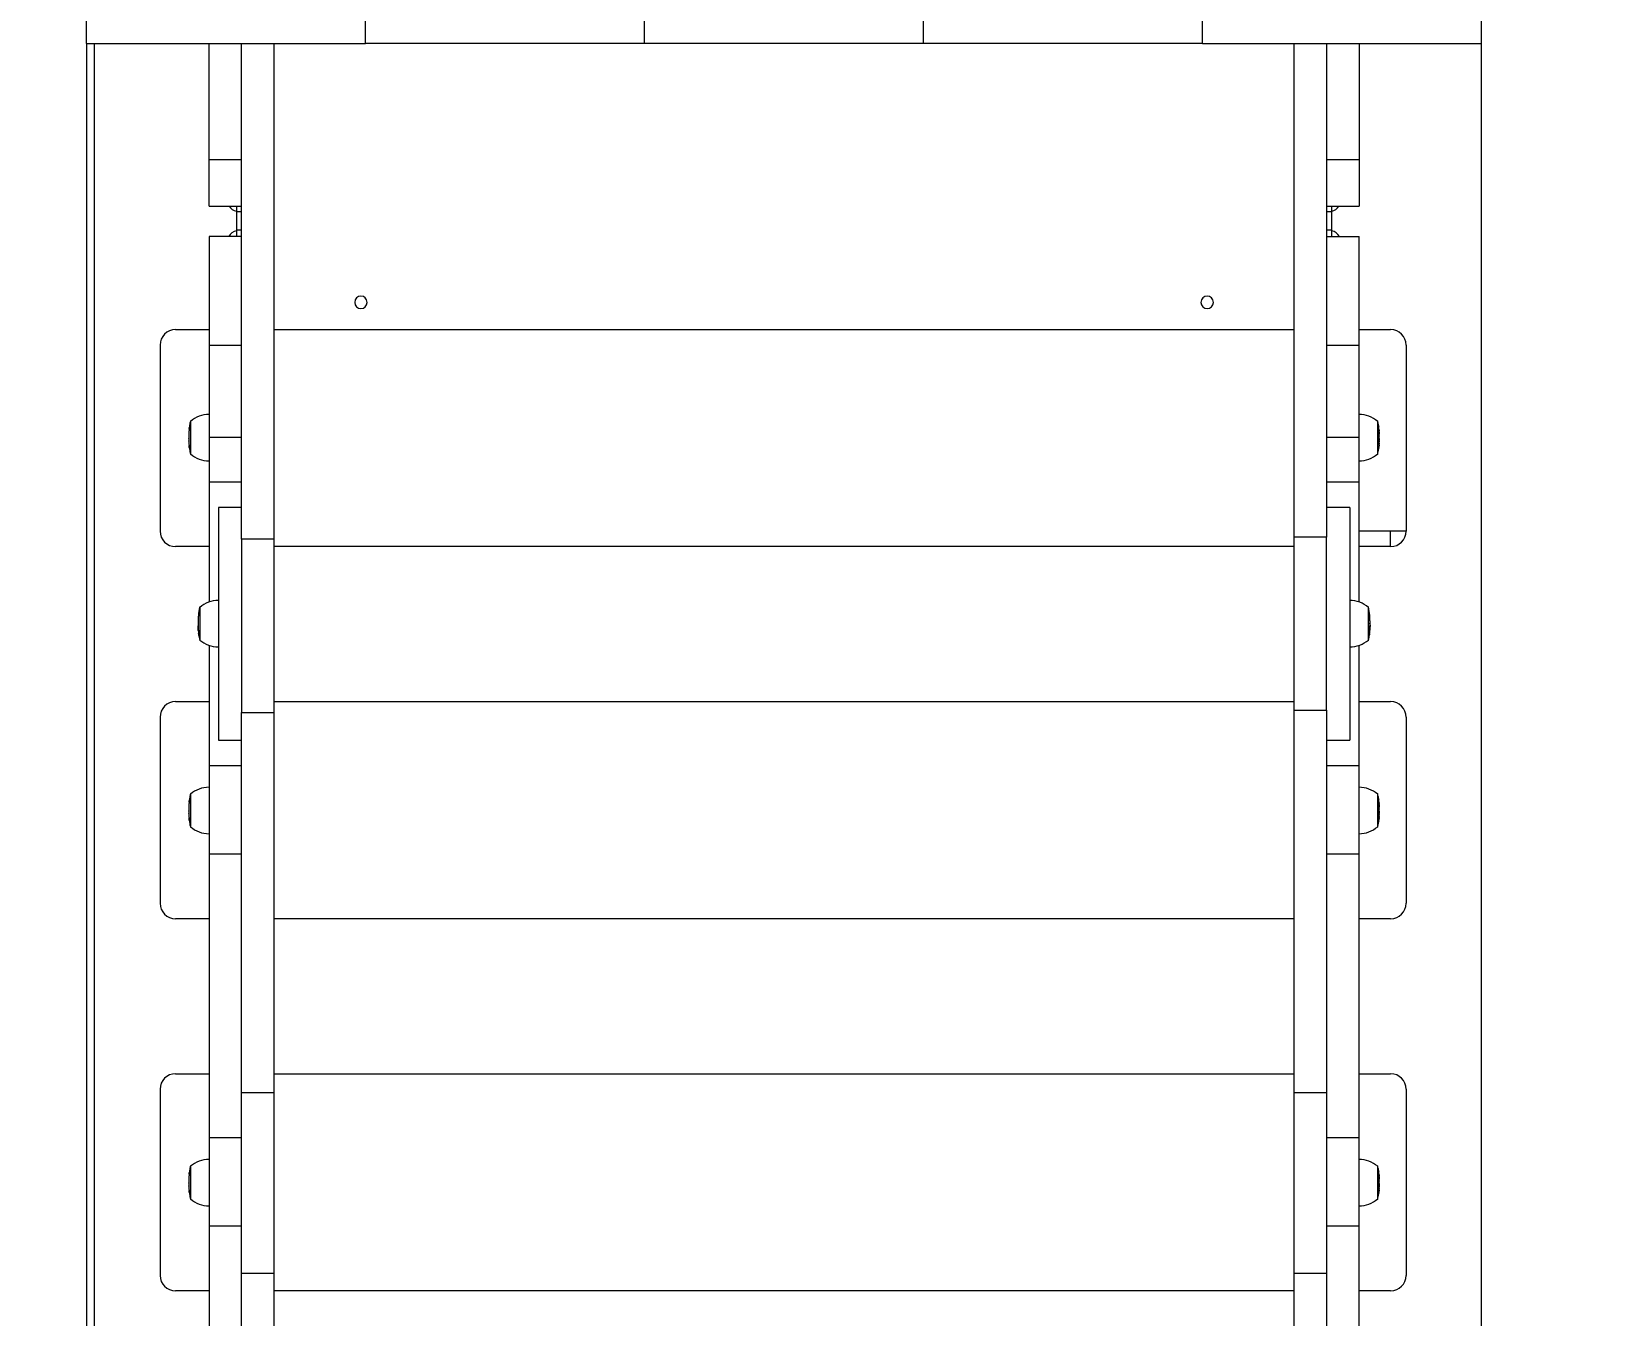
# Model space of a CAD drawing. Header units: millimetres. Extents: x -8113 to 7554, y -5964 to 7452.
# Drawn here: x 2229 to 3254, y 1107 to 1935 of the extents above; entities that cross this region are included whole.
import ezdxf

# ---------------------------------------------------------------- set-up
doc = ezdxf.new("R2010")
doc.units = ezdxf.units.MM
for name, color, linetype in [('DIKOM_ОБЪЕКТ', 7, 'Continuous'), ('DIKOM_РАЗМЕР_ЗОНА', 7, 'Continuous'), ('DIKOM_РАЗМЕР_ОБЪЕКТА', 7, 'Continuous')]:
    doc.layers.add(name, color=color, linetype=linetype)
doc.styles.add('style1', font='arial.ttf', dxfattribs={"width": 0.8})
doc.dimstyles.new('1-50', dxfattribs={"dimtxt": 300, "dimasz": 200, "dimexe": 100, "dimexo": 0, "dimgap": 100, "dimtad": 1, "dimtxsty": 'style1', "dimcen": 200, "dimclrd": 7, "dimclre": 7, "dimclrt": 7, "dimadec": 1, "dimazin": 2, "dimtfac": 1, "dimtmove": 0, "dimatfit": 2, "dimfxl": 0, "dimlwd": 25, "dimlwe": 18, "dimarcsym": 0})

# ---------------------------------------------------------------- blocks, each defined once
blk = doc.blocks.new('*D0')
at = {"layer": 'Defpoints', "color": 0, "transparency": 16777216}
for p in [(6054.1, 1970.8), (-4445.9, 381.6), (6054.1, -5178.4)]:
    blk.add_point(p, dxfattribs=at)
at = {"layer": 'DIKOM_РАЗМЕР_ОБЪЕКТА', "color": 7, "lineweight": 18, "transparency": 16777216}
for p, q in [((6054.1, 1970.8), (6054.1, -5278.4)), ((-4445.9, 381.6), (-4445.9, -5278.4))]:
    blk.add_line(p, q, dxfattribs=at)
at = {"layer": 'DIKOM_РАЗМЕР_ОБЪЕКТА', "color": 7, "lineweight": 25, "transparency": 16777216}
blk.add_line((-4245.9, -5178.4), (5854.1, -5178.4), dxfattribs=at)
at = {"layer": 'DIKOM_РАЗМЕР_ОБЪЕКТА', "color": 7, "transparency": 16777216}
for points in [[(-4245.9, -5145), (-4245.9, -5211.7), (-4445.9, -5178.4)], [(5854.1, -5145), (5854.1, -5211.7), (6054.1, -5178.4)]]:
    blk.add_solid(points, dxfattribs=at)
at = {"layer": 'DIKOM_РАЗМЕР_ОБЪЕКТА', "color": 7, "transparency": 16777216, "insert": (804.1, -4925.2), "char_height": 300, "attachment_point": 5, "style": 'style1'}
blk.add_mtext('10500', dxfattribs=at)
blk = doc.blocks.new('*D2')
at = {"layer": 'Defpoints', "color": 0, "transparency": 16777216}
for p in [(7554.1, 1504.9), (-6445.9, -5.3), (7554.1, -5864.3)]:
    blk.add_point(p, dxfattribs=at)
at = {"layer": 'DIKOM_РАЗМЕР_ЗОНА', "color": 7, "lineweight": 18, "transparency": 16777216}
for p, q in [((7554.1, 1504.9), (7554.1, -5964.3)), ((-6445.9, -5.3), (-6445.9, -5964.3))]:
    blk.add_line(p, q, dxfattribs=at)
at = {"layer": 'DIKOM_РАЗМЕР_ЗОНА', "color": 7, "lineweight": 25, "transparency": 16777216}
blk.add_line((-6245.9, -5864.3), (7354.1, -5864.3), dxfattribs=at)
at = {"layer": 'DIKOM_РАЗМЕР_ЗОНА', "color": 7, "transparency": 16777216}
for points in [[(-6245.9, -5830.9), (-6245.9, -5897.6), (-6445.9, -5864.3)], [(7354.1, -5830.9), (7354.1, -5897.6), (7554.1, -5864.3)]]:
    blk.add_solid(points, dxfattribs=at)
at = {"layer": 'DIKOM_РАЗМЕР_ЗОНА', "color": 7, "transparency": 16777216, "insert": (554.1, -5611.1), "char_height": 300, "attachment_point": 5, "style": 'style1'}
blk.add_mtext('14000', dxfattribs=at)

msp = doc.modelspace()

# ---------------------------------------------------------------- linework, layer by layer
at = {"layer": 'DIKOM_ОБЪЕКТ', "color": 7, "linetype": 'Continuous', "lineweight": 15}
for p, q in [((2264.08, 1927.707), (2264.08, 1942.707)), ((2444.08, 1927.707), (2444.08, 1942.707)), ((2624.08, 1927.707), (2624.08, 1942.707)), ((2804.08, 1927.707), (2804.08, 1942.707)), ((2984.08, 1927.707), (2984.08, 1942.707)), ((3164.08, 1927.707), (3164.08, 1942.707)), ((2264.08, 1927.707), (2264.08, 542.615)), ((2264.08, 1927.707), (2444.08, 1927.707)), ((2269.08, 467.176), (2269.08, 1927.707)), ((2343.08, 1852.707), (2343.08, 1927.707)), ((2364.08, 1607.86), (2364.08, 1927.707)), ((2385.08, 1607.86), (2385.08, 1927.707)), ((2624.08, 1927.707), (2444.08, 1927.707)), ((2804.08, 1927.707), (2624.08, 1927.707)), ((2984.08, 1927.707), (2804.08, 1927.707)), ((2984.08, 1927.707), (3164.08, 1927.707)), ((3043.08, 1927.707), (3043.08, 1609.284)), ((3064.08, 1927.707), (3064.08, 1609.284)), ((3085.08, 1927.707), (3085.08, 1852.707)), ((3164.08, 542.615), (3164.08, 1927.707)), ((2364.08, 1852.707), (2343.08, 1852.707)), ((2343.08, 1822.707), (2343.08, 1852.707)), ((3085.08, 1852.707), (3064.08, 1852.707)), ((3085.08, 1852.707), (3085.08, 1822.707)), ((2343.08, 1822.707), (2364.08, 1822.707)), ((2355.08, 1822.707), (2356.055, 1822.707)), ((2360.703, 1822.707), (2360.703, 1819.159)), ((2360.703, 1819.159), (2360.703, 1807.159)), ((2364.08, 1819.159), (2360.703, 1819.159)), ((3064.08, 1822.707), (3085.08, 1822.707)), ((3067.457, 1819.159), (3064.08, 1819.159)), ((3067.457, 1819.159), (3067.457, 1822.707)), ((3067.457, 1807.159), (3067.457, 1819.159)), ((3072.105, 1822.707), (3073.08, 1822.707)), ((2360.703, 1807.159), (2360.703, 1803.159)), ((2362.702, 1807.159), (2360.703, 1807.159)), ((2364.08, 1807.159), (2362.702, 1807.159)), ((3065.457, 1807.159), (3064.08, 1807.159)), ((3067.457, 1807.159), (3065.457, 1807.159)), ((3067.457, 1803.159), (3067.457, 1807.159)), ((2364.08, 1803.159), (2343.08, 1803.159)), ((2343.08, 1803.159), (2343.08, 1733.159)), ((3064.08, 1803.159), (3085.08, 1803.159)), ((3085.08, 1733.159), (3085.08, 1803.159)), ((2321.458, 1743.159), (2343.08, 1743.159)), ((2385.08, 1743.159), (3043.08, 1743.159)), ((3085.08, 1743.159), (3105.457, 1743.159)), ((2311.458, 1733.159), (2311.458, 1613.159)), ((2343.08, 1733.159), (2343.08, 1673.429)), ((2343.08, 1733.159), (2364.08, 1733.159)), ((3064.08, 1733.159), (3085.08, 1733.159)), ((3085.08, 1673.429), (3085.08, 1733.159)), ((3115.457, 1733.159), (3115.457, 1613.159)), ((2330.536, 1681.247), (2330.468, 1680.793)), ((2330.54, 1681.238), (2330.536, 1681.247)), ((2331.08, 1684.229), (2331.08, 1673.495)), ((3097.08, 1662.629), (3097.08, 1684.229)), ((3097.616, 1681.249), (3097.62, 1681.238)), ((3097.708, 1680.618), (3097.616, 1681.249)), ((3097.624, 1681.227), (3097.619, 1681.227)), ((3097.624, 1681.227), (3097.689, 1680.791)), ((2330.027, 1674.903), (2330.027, 1674.669)), ((2330.027, 1674.669), (2330.027, 1674.57)), ((2330.027, 1674.378), (2330.027, 1673.577)), ((2330.027, 1673.577), (2330.027, 1673.187)), ((2330.027, 1672.9), (2330.027, 1671.955)), ((2330.028, 1671.961), (2330.028, 1671.93)), ((2330.034, 1671.236), (2330.032, 1671.427)), ((2330.034, 1671.24), (2330.047, 1671.24)), ((2330.034, 1671.236), (2330.047, 1671.236)), ((2330.046, 1671.247), (2330.059, 1670.793)), ((2330.19, 1678.338), (2330.155, 1677.884)), ((2330.155, 1677.884), (2330.158, 1677.874)), ((2330.183, 1678.32), (2330.189, 1678.32)), ((2330.186, 1678.329), (2330.19, 1678.338)), ((2330.285, 1679.328), (2330.231, 1678.794)), ((2330.24, 1678.881), (2330.274, 1679.413)), ((2330.274, 1679.413), (2330.295, 1679.413)), ((2330.337, 1679.787), (2330.285, 1679.328)), ((2330.3, 1679.576), (2330.301, 1679.585)), ((2330.3, 1679.576), (2330.58, 1679.576)), ((2330.301, 1679.585), (2330.58, 1679.585)), ((2330.314, 1679.769), (2330.394, 1680.249)), ((2330.314, 1679.769), (2330.58, 1679.769)), ((2330.402, 1680.319), (2330.337, 1679.787)), ((2330.468, 1680.793), (2330.463, 1680.783)), ((2331.08, 1673.495), (2331.08, 1662.629)), ((2364.08, 1673.429), (2343.08, 1673.429)), ((2343.08, 1673.429), (2343.08, 1645.032)), ((3085.08, 1673.429), (3064.08, 1673.429)), ((3085.08, 1645.032), (3085.08, 1673.429)), ((3098.065, 1677.284), (3097.58, 1677.284)), ((3097.701, 1680.791), (3097.683, 1680.791)), ((3097.702, 1680.781), (3097.684, 1680.781)), ((3097.697, 1680.783), (3097.701, 1680.791)), ((3097.701, 1680.791), (3097.702, 1680.781)), ((3097.702, 1680.781), (3097.754, 1680.348)), ((3097.812, 1679.977), (3097.708, 1680.618)), ((3097.94, 1678.593), (3097.9, 1679.194)), ((3097.931, 1678.773), (3097.976, 1678.351)), ((3097.998, 1677.885), (3097.94, 1678.593)), ((3097.976, 1678.351), (3097.96, 1678.351)), ((3097.977, 1678.336), (3097.961, 1678.336)), ((3097.97, 1678.318), (3097.963, 1678.318)), ((3097.97, 1678.318), (3098.004, 1677.88)), ((3097.977, 1678.336), (3097.974, 1678.329)), ((3097.976, 1678.351), (3097.977, 1678.336)), ((3098.002, 1677.874), (3097.998, 1677.885)), ((3098.095, 1670.794), (3098.109, 1671.249)), ((3098.114, 1671.228), (3098.101, 1670.773)), ((3098.114, 1671.228), (3098.108, 1671.228)), ((3098.126, 1671.239), (3098.109, 1671.239)), ((3098.126, 1671.235), (3098.109, 1671.235)), ((3098.132, 1671.831), (3098.131, 1671.659)), ((3098.132, 1674.51), (3098.132, 1674.348)), ((3098.132, 1672.17), (3098.132, 1671.831)), ((3098.133, 1674.579), (3098.133, 1674.903)), ((3098.133, 1674.251), (3098.133, 1674.364)), ((3098.133, 1673.201), (3098.133, 1674.251)), ((3098.133, 1671.954), (3098.133, 1672.903)), ((2330.087, 1669.965), (2330.094, 1669.975)), ((2330.094, 1669.975), (2330.119, 1669.52)), ((2330.119, 1669.52), (2330.122, 1669.51)), ((2330.319, 1667.149), (2330.415, 1666.381)), ((2330.325, 1667.196), (2330.491, 1665.929)), ((2330.415, 1666.381), (2330.422, 1666.365)), ((2330.491, 1665.929), (2330.495, 1665.919)), ((3097.661, 1665.931), (3097.822, 1667.145)), ((3097.665, 1665.919), (3097.661, 1665.931)), ((3097.729, 1666.367), (3097.669, 1665.91)), ((3097.719, 1666.367), (3097.744, 1666.367)), ((3097.738, 1666.383), (3097.833, 1667.136)), ((3097.744, 1666.367), (3097.738, 1666.383)), ((3098.034, 1669.522), (3098.06, 1669.976)), ((3098.038, 1669.51), (3098.034, 1669.522)), ((3098.066, 1669.955), (3098.042, 1669.516)), ((3098.066, 1669.955), (3098.059, 1669.955)), ((2343.08, 1645.032), (2364.08, 1645.032)), ((2343.08, 1645.032), (2343.08, 1567.384)), ((3064.08, 1645.032), (3085.08, 1645.032)), ((3085.08, 1567.384), (3085.08, 1645.032)), ((2364.08, 1628.429), (2349.08, 1628.429)), ((2349.08, 1628.429), (2349.08, 1478.429)), ((3079.08, 1628.429), (3064.08, 1628.429)), ((3079.08, 1628.429), (3079.08, 1478.429)), ((3064.08, 1609.284), (3043.08, 1609.284)), ((3043.08, 1609.284), (3043.08, 1497.61)), ((3064.08, 1497.61), (3064.08, 1609.284)), ((3105.457, 1613.159), (3085.08, 1613.159)), ((3115.457, 1613.159), (3105.457, 1613.159)), ((3105.457, 1603.159), (3105.457, 1613.159)), ((2343.08, 1603.159), (2321.458, 1603.159)), ((2385.08, 1607.86), (2364.08, 1607.86)), ((2364.08, 1607.86), (2364.08, 1496.153)), ((2385.08, 1496.153), (2385.08, 1607.86)), ((3043.08, 1603.159), (2385.08, 1603.159)), ((3105.457, 1603.159), (3085.08, 1603.159)), ((2337.08, 1564.228), (2337.08, 1557.266)), ((3091.08, 1542.629), (3091.08, 1564.229)), ((3091.998, 1558.248), (3091.94, 1558.909)), ((2336.024, 1554.142), (2336.028, 1554.142)), ((2336.027, 1554.903), (2336.027, 1554.87)), ((2336.027, 1554.87), (2336.027, 1554.712)), ((2336.027, 1554.712), (2336.027, 1554.083)), ((2336.027, 1553.752), (2336.027, 1553.426)), ((2336.027, 1553.426), (2336.027, 1552.068)), ((2336.028, 1553.692), (2336.028, 1553.425)), ((2336.028, 1552.081), (2336.028, 1551.881)), ((2336.069, 1556.692), (2336.037, 1556.692)), ((2336.046, 1551.96), (2336.059, 1551.535)), ((2336.094, 1550.77), (2336.119, 1550.346)), ((2336.126, 1549.102), (2336.1, 1549.527)), ((2336.119, 1550.346), (2336.125, 1549.238)), ((2336.319, 1547.986), (2336.416, 1547.269)), ((2336.351, 1547.986), (2336.319, 1547.986)), ((2336.325, 1548.173), (2336.491, 1546.989)), ((2337.08, 1557.266), (2337.08, 1542.628)), ((3091.661, 1547.073), (3091.822, 1548.208)), ((3091.738, 1547.352), (3091.833, 1548.056)), ((3091.8, 1548.056), (3091.833, 1548.056)), ((3091.981, 1548.902), (3091.965, 1548.902)), ((3092.034, 1550.43), (3092.06, 1550.854)), ((3092.041, 1549.186), (3092.034, 1550.43)), ((3092.066, 1549.611), (3092.041, 1549.186)), ((3092.095, 1551.619), (3092.109, 1552.044)), ((3092.114, 1550.801), (3092.11, 1550.678)), ((3092.131, 1554.223), (3092.136, 1554.223)), ((3092.133, 1554.828), (3092.133, 1554.903)), ((3092.133, 1554.628), (3092.133, 1554.828)), ((3092.133, 1553.726), (3092.133, 1554.628)), ((3092.133, 1553.04), (3092.133, 1553.726)), ((3092.133, 1552.032), (3092.133, 1552.445)), ((3092.133, 1551.954), (3092.133, 1552.032)), ((2336.422, 1546.316), (2336.327, 1547.019)), ((2336.338, 1546.881), (2336.345, 1546.881)), ((2336.416, 1547.269), (2336.422, 1546.316)), ((2336.452, 1547.269), (2336.416, 1547.269)), ((2336.499, 1545.745), (2336.419, 1546.314)), ((2336.491, 1546.989), (2336.499, 1545.745)), ((2343.08, 1539.473), (2343.08, 1461.826)), ((3085.08, 1461.826), (3085.08, 1539.473)), ((3091.669, 1545.829), (3091.661, 1547.073)), ((3091.749, 1546.398), (3091.669, 1545.829)), ((3091.738, 1547.352), (3091.701, 1547.352)), ((3091.744, 1546.4), (3091.738, 1547.352)), ((3091.841, 1547.117), (3091.744, 1546.4)), ((3091.827, 1547.014), (3091.835, 1547.014)), ((2321.458, 1503.159), (2343.08, 1503.159)), ((2385.08, 1503.159), (3043.08, 1503.159)), ((3043.08, 1497.61), (3064.08, 1497.61)), ((3043.08, 1497.61), (3043.08, 1250.768)), ((3064.08, 1497.61), (3064.08, 1250.768)), ((3085.08, 1503.159), (3105.457, 1503.159)), ((2311.458, 1493.159), (2311.458, 1373.159)), ((2364.08, 1496.153), (2385.08, 1496.153)), ((2364.08, 1250.766), (2364.08, 1496.153)), ((2385.08, 1250.766), (2385.08, 1496.153)), ((3115.457, 1493.159), (3115.457, 1373.159)), ((2349.08, 1478.429), (2364.08, 1478.429)), ((3064.08, 1478.429), (3079.08, 1478.429)), ((2364.08, 1461.826), (2343.08, 1461.826)), ((2343.08, 1461.826), (2343.08, 1405.032)), ((3085.08, 1461.826), (3064.08, 1461.826)), ((3085.08, 1405.032), (3085.08, 1461.826)), ((2330.19, 1437.887), (2330.155, 1437.432)), ((2330.155, 1437.432), (2330.158, 1437.422)), ((2330.183, 1437.869), (2330.189, 1437.869)), ((2330.186, 1437.877), (2330.19, 1437.887)), ((2330.285, 1438.877), (2330.231, 1438.342)), ((2330.24, 1438.429), (2330.274, 1438.962)), ((2330.274, 1438.962), (2330.295, 1438.962)), ((2330.337, 1439.336), (2330.285, 1438.877)), ((2330.3, 1439.124), (2330.301, 1439.134)), ((2330.3, 1439.124), (2330.58, 1439.124)), ((2330.301, 1439.134), (2330.58, 1439.134)), ((2330.314, 1439.318), (2330.394, 1439.798)), ((2330.314, 1439.318), (2330.58, 1439.318)), ((2330.402, 1439.867), (2330.337, 1439.336)), ((2330.468, 1440.341), (2330.463, 1440.332)), ((2330.536, 1440.796), (2330.468, 1440.341)), ((2330.54, 1440.786), (2330.536, 1440.796)), ((2331.08, 1443.777), (2331.08, 1433.043)), ((3097.08, 1422.177), (3097.08, 1443.777)), ((3098.065, 1436.832), (3097.58, 1436.832)), ((3097.616, 1440.797), (3097.62, 1440.786)), ((3097.708, 1440.167), (3097.616, 1440.797)), ((3097.624, 1440.776), (3097.619, 1440.776)), ((3097.624, 1440.776), (3097.689, 1440.339)), ((3097.701, 1440.339), (3097.683, 1440.339)), ((3097.702, 1440.33), (3097.684, 1440.33)), ((3097.697, 1440.332), (3097.701, 1440.339)), ((3097.701, 1440.339), (3097.702, 1440.33)), ((3097.702, 1440.33), (3097.754, 1439.896)), ((3097.812, 1439.525), (3097.708, 1440.167)), ((3097.94, 1438.142), (3097.9, 1438.743)), ((3097.931, 1438.321), (3097.976, 1437.899)), ((3097.998, 1437.434), (3097.94, 1438.142)), ((3097.976, 1437.899), (3097.96, 1437.899)), ((3097.977, 1437.885), (3097.961, 1437.885)), ((3097.97, 1437.867), (3097.963, 1437.867)), ((3097.97, 1437.867), (3098.004, 1437.428)), ((3097.977, 1437.885), (3097.974, 1437.877)), ((3097.976, 1437.899), (3097.977, 1437.885)), ((3098.002, 1437.422), (3097.998, 1437.434)), ((2330.027, 1434.452), (2330.027, 1434.218)), ((2330.027, 1434.218), (2330.027, 1434.118)), ((2330.027, 1433.927), (2330.027, 1433.125)), ((2330.027, 1433.125), (2330.027, 1432.736)), ((2330.027, 1432.448), (2330.027, 1431.503)), ((2330.028, 1431.51), (2330.028, 1431.479)), ((2330.034, 1430.785), (2330.032, 1430.975)), ((2330.034, 1430.789), (2330.047, 1430.789)), ((2330.034, 1430.785), (2330.047, 1430.785)), ((2330.046, 1430.796), (2330.059, 1430.341)), ((2330.087, 1429.513), (2330.094, 1429.523)), ((2330.094, 1429.523), (2330.119, 1429.069)), ((2330.119, 1429.069), (2330.122, 1429.059)), ((2330.319, 1426.698), (2330.415, 1425.93)), ((2330.325, 1426.745), (2330.491, 1425.478)), ((2330.415, 1425.93), (2330.422, 1425.914)), ((2330.491, 1425.478), (2330.495, 1425.468)), ((2331.08, 1433.043), (2331.08, 1422.177)), ((3097.661, 1425.479), (3097.822, 1426.694)), ((3097.665, 1425.468), (3097.661, 1425.479)), ((3097.729, 1425.915), (3097.669, 1425.458)), ((3097.719, 1425.915), (3097.744, 1425.915)), ((3097.738, 1425.931), (3097.833, 1426.684)), ((3097.744, 1425.915), (3097.738, 1425.931)), ((3098.034, 1429.07), (3098.06, 1429.525)), ((3098.038, 1429.059), (3098.034, 1429.07)), ((3098.066, 1429.503), (3098.042, 1429.064)), ((3098.066, 1429.503), (3098.059, 1429.503)), ((3098.095, 1430.343), (3098.109, 1430.797)), ((3098.114, 1430.776), (3098.101, 1430.322)), ((3098.114, 1430.776), (3098.108, 1430.776)), ((3098.126, 1430.787), (3098.109, 1430.787)), ((3098.126, 1430.784), (3098.109, 1430.784)), ((3098.132, 1431.38), (3098.131, 1431.207)), ((3098.132, 1434.058), (3098.132, 1433.896)), ((3098.132, 1431.719), (3098.132, 1431.38)), ((3098.133, 1434.128), (3098.133, 1434.452)), ((3098.133, 1433.799), (3098.133, 1433.913)), ((3098.133, 1432.75), (3098.133, 1433.799)), ((3098.133, 1431.502), (3098.133, 1432.451)), ((2343.08, 1405.032), (2364.08, 1405.032)), ((2343.08, 1405.032), (2343.08, 1221.826)), ((3064.08, 1405.032), (3085.08, 1405.032)), ((3085.08, 1221.826), (3085.08, 1405.032)), ((2343.08, 1363.159), (2321.458, 1363.159)), ((3043.08, 1363.159), (2385.08, 1363.159)), ((3105.457, 1363.159), (3085.08, 1363.159)), ((2321.458, 1263.159), (2343.08, 1263.159)), ((2385.08, 1263.159), (3043.08, 1263.159)), ((3085.08, 1263.159), (3105.457, 1263.159)), ((2311.458, 1253.159), (2311.458, 1133.159)), ((2385.08, 1250.766), (2364.08, 1250.766)), ((2364.08, 1134.647), (2364.08, 1250.766)), ((2385.08, 1134.647), (2385.08, 1250.766)), ((3064.08, 1250.768), (3043.08, 1250.768)), ((3043.08, 1250.768), (3043.08, 1134.649)), ((3064.08, 1250.768), (3064.08, 1134.649)), ((3115.457, 1253.159), (3115.457, 1133.159)), ((2364.08, 1221.826), (2343.08, 1221.826)), ((2343.08, 1221.826), (2343.08, 1165.032)), ((3085.08, 1221.826), (3064.08, 1221.826)), ((3085.08, 1165.032), (3085.08, 1221.826)), ((2330.337, 1199.336), (2330.285, 1198.877)), ((2330.3, 1199.124), (2330.301, 1199.134)), ((2330.3, 1199.124), (2330.58, 1199.124)), ((2330.301, 1199.134), (2330.58, 1199.134)), ((2330.314, 1199.318), (2330.394, 1199.798)), ((2330.314, 1199.318), (2330.58, 1199.318)), ((2330.402, 1199.867), (2330.337, 1199.336)), ((2330.468, 1200.341), (2330.463, 1200.332)), ((2330.536, 1200.796), (2330.468, 1200.341)), ((2330.54, 1200.786), (2330.536, 1200.796)), ((2331.08, 1203.777), (2331.08, 1193.043)), ((3097.08, 1182.177), (3097.08, 1203.777)), ((3097.616, 1200.797), (3097.62, 1200.786)), ((3097.708, 1200.167), (3097.616, 1200.797)), ((3097.624, 1200.776), (3097.619, 1200.776)), ((3097.624, 1200.776), (3097.689, 1200.339)), ((3097.701, 1200.339), (3097.683, 1200.339)), ((3097.702, 1200.33), (3097.684, 1200.33)), ((3097.697, 1200.332), (3097.701, 1200.339)), ((3097.701, 1200.339), (3097.702, 1200.33)), ((3097.702, 1200.33), (3097.754, 1199.896)), ((3097.812, 1199.525), (3097.708, 1200.167)), ((2330.027, 1194.452), (2330.027, 1194.218)), ((2330.027, 1194.218), (2330.027, 1194.118)), ((2330.027, 1193.927), (2330.027, 1193.125)), ((2330.027, 1193.125), (2330.027, 1192.736)), ((2330.027, 1192.448), (2330.027, 1191.503)), ((2330.028, 1191.51), (2330.028, 1191.479)), ((2330.034, 1190.785), (2330.032, 1190.975)), ((2330.034, 1190.789), (2330.047, 1190.789)), ((2330.034, 1190.785), (2330.047, 1190.785)), ((2330.046, 1190.796), (2330.059, 1190.341)), ((2330.087, 1189.513), (2330.094, 1189.523)), ((2330.094, 1189.523), (2330.119, 1189.069)), ((2330.119, 1189.069), (2330.122, 1189.059)), ((2330.19, 1197.887), (2330.155, 1197.432)), ((2330.155, 1197.432), (2330.158, 1197.422)), ((2330.183, 1197.869), (2330.189, 1197.869)), ((2330.186, 1197.877), (2330.19, 1197.887)), ((2330.285, 1198.877), (2330.231, 1198.342)), ((2330.24, 1198.43), (2330.274, 1198.961)), ((2330.274, 1198.961), (2330.295, 1198.961)), ((2331.08, 1193.043), (2331.08, 1182.177)), ((3098.065, 1196.832), (3097.58, 1196.832)), ((3097.94, 1198.142), (3097.9, 1198.743)), ((3097.931, 1198.321), (3097.976, 1197.899)), ((3097.998, 1197.434), (3097.94, 1198.142)), ((3097.976, 1197.899), (3097.96, 1197.899)), ((3097.977, 1197.885), (3097.961, 1197.885)), ((3097.97, 1197.867), (3097.963, 1197.867)), ((3097.97, 1197.867), (3098.004, 1197.428)), ((3097.977, 1197.885), (3097.974, 1197.877)), ((3097.976, 1197.899), (3097.977, 1197.885)), ((3098.002, 1197.423), (3097.998, 1197.434)), ((3098.034, 1189.07), (3098.06, 1189.525)), ((3098.038, 1189.059), (3098.034, 1189.07)), ((3098.066, 1189.503), (3098.042, 1189.064)), ((3098.066, 1189.503), (3098.059, 1189.503)), ((3098.095, 1190.343), (3098.109, 1190.797)), ((3098.114, 1190.776), (3098.101, 1190.322)), ((3098.114, 1190.776), (3098.108, 1190.776)), ((3098.126, 1190.787), (3098.109, 1190.787)), ((3098.126, 1190.784), (3098.109, 1190.784)), ((3098.132, 1191.38), (3098.131, 1191.207)), ((3098.132, 1194.058), (3098.132, 1193.896)), ((3098.132, 1191.719), (3098.132, 1191.38)), ((3098.133, 1194.128), (3098.133, 1194.452)), ((3098.133, 1193.799), (3098.133, 1193.913)), ((3098.133, 1192.75), (3098.133, 1193.799)), ((3098.133, 1191.502), (3098.133, 1192.451)), ((2330.319, 1186.698), (2330.415, 1185.93)), ((2330.325, 1186.745), (2330.491, 1185.478)), ((2330.415, 1185.93), (2330.422, 1185.914)), ((2330.491, 1185.478), (2330.495, 1185.468)), ((3097.661, 1185.479), (3097.822, 1186.694)), ((3097.665, 1185.468), (3097.661, 1185.479)), ((3097.729, 1185.915), (3097.669, 1185.458)), ((3097.719, 1185.915), (3097.744, 1185.915)), ((3097.738, 1185.931), (3097.833, 1186.684)), ((3097.744, 1185.915), (3097.738, 1185.931)), ((2343.08, 1165.032), (2364.08, 1165.032)), ((2343.08, 1165.032), (2343.08, 981.826)), ((3064.08, 1165.032), (3085.08, 1165.032)), ((3085.08, 981.826), (3085.08, 1165.032)), ((2364.08, 1134.647), (2385.08, 1134.647)), ((2364.08, 887.805), (2364.08, 1134.647)), ((2385.08, 887.805), (2385.08, 1134.647)), ((3043.08, 1134.649), (3064.08, 1134.649)), ((3043.08, 1134.649), (3043.08, 889.262)), ((3064.08, 1134.649), (3064.08, 889.262)), ((2343.08, 1123.159), (2321.458, 1123.159)), ((3043.08, 1123.159), (2385.08, 1123.159)), ((3105.457, 1123.159), (3085.08, 1123.159))]:
    msp.add_line(p, q, dxfattribs=at)
at = {"layer": 'DIKOM_ОБЪЕКТ', "color": 7, "linetype": 'Continuous', "lineweight": 15, "flags": 128}
for points in [[(2330.028, 1672.979), (2330.027, 1673.141), (2330.028, 1673.193)], [(2330.028, 1673.1), (2330.027, 1672.906), (2330.027, 1672.904)], [(2330.028, 1673.713), (2330.028, 1673.439), (2330.028, 1673.1)], [(2330.028, 1673.713), (2330.028, 1673.516), (2330.028, 1673.484)], [(2330.028, 1671.684), (2330.029, 1671.597), (2330.034, 1671.24)], [(2330.034, 1671.24), (2330.037, 1671.243), (2330.046, 1671.247)], [(2330.051, 1671.226), (2330.041, 1671.23), (2330.034, 1671.236)], [(2330.059, 1670.793), (2330.049, 1670.789), (2330.052, 1670.783)], [(3098.065, 1677.284), (3098.069, 1677.146), (3098.078, 1676.857), (3098.079, 1676.829)], [(3098.108, 1670.783), (3098.104, 1670.792), (3098.095, 1670.794)], [(3098.109, 1671.249), (3098.119, 1671.245), (3098.126, 1671.239)], [(3098.126, 1671.235), (3098.123, 1671.232), (3098.114, 1671.228)], [(3098.13, 1673.041), (3098.131, 1673.44), (3098.131, 1673.681)], [(3098.132, 1672.903), (3098.133, 1672.889), (3098.132, 1672.185)], [(2330.145, 1668.828), (2330.16, 1668.682), (2330.184, 1668.469), (2330.212, 1668.21), (2330.247, 1667.887), (2330.325, 1667.196)], [(3098.06, 1669.976), (3098.077, 1669.971), (3098.073, 1669.965)], [(2336.028, 1554.265), (2336.028, 1554.008), (2336.028, 1553.692)], [(2336.028, 1554.265), (2336.028, 1553.987), (2336.028, 1553.937)], [(2336.028, 1551.881), (2336.029, 1551.74), (2336.034, 1551.524)], [(2336.034, 1551.312), (2336.03, 1551.505), (2336.03, 1551.714)], [(2336.034, 1551.524), (2336.037, 1551.682), (2336.046, 1551.96)], [(2336.051, 1550.717), (2336.041, 1550.921), (2336.034, 1551.312)], [(2336.059, 1551.535), (2336.049, 1551.314), (2336.055, 1550.599)], [(2336.1, 1549.527), (2336.083, 1549.807), (2336.094, 1550.77)], [(2336.159, 1549.238), (2336.16, 1549.249), (2336.184, 1549.187), (2336.213, 1549.033), (2336.247, 1548.786), (2336.325, 1548.173)], [(2336.181, 1548.651), (2336.19, 1548.806), (2336.206, 1548.784), (2336.226, 1548.689), (2336.258, 1548.472), (2336.306, 1548.089), (2336.319, 1547.986)], [(3091.822, 1548.208), (3091.901, 1548.844), (3091.941, 1549.121), (3091.973, 1549.285), (3092.003, 1549.339), (3092.016, 1549.177)], [(3091.833, 1548.056), (3091.888, 1548.494), (3091.918, 1548.707), (3091.943, 1548.845), (3091.966, 1548.901), (3091.978, 1548.787), (3091.979, 1548.756)], [(3092.06, 1550.854), (3092.077, 1550.575), (3092.066, 1549.611)], [(3092.116, 1556.002), (3092.103, 1556.447), (3092.095, 1556.666), (3092.09, 1556.771), (3092.089, 1556.76)], [(3092.111, 1550.598), (3092.104, 1551.481), (3092.095, 1551.619)], [(3092.109, 1552.044), (3092.119, 1551.839), (3092.126, 1551.449)], [(3092.126, 1551.237), (3092.123, 1551.078), (3092.114, 1550.801)], [(3092.132, 1551.988), (3092.131, 1551.691), (3092.126, 1551.237)], [(3092.13, 1553.719), (3092.131, 1554.092), (3092.131, 1554.317)], [(3098.065, 1436.832), (3098.069, 1436.694), (3098.078, 1436.405), (3098.079, 1436.378)], [(2330.028, 1432.528), (2330.027, 1432.689), (2330.028, 1432.741)], [(2330.028, 1432.648), (2330.027, 1432.454), (2330.027, 1432.453)], [(2330.028, 1433.262), (2330.028, 1432.987), (2330.028, 1432.648)], [(2330.028, 1433.262), (2330.028, 1433.064), (2330.028, 1433.032)], [(2330.028, 1431.232), (2330.029, 1431.145), (2330.034, 1430.789)], [(2330.034, 1430.789), (2330.037, 1430.791), (2330.046, 1430.796)], [(2330.051, 1430.775), (2330.041, 1430.778), (2330.034, 1430.785)], [(2330.059, 1430.341), (2330.049, 1430.338), (2330.052, 1430.331)], [(2330.145, 1428.376), (2330.16, 1428.231), (2330.184, 1428.017), (2330.212, 1427.759), (2330.247, 1427.436), (2330.325, 1426.745)], [(3098.06, 1429.525), (3098.077, 1429.52), (3098.073, 1429.513)], [(3098.108, 1430.331), (3098.104, 1430.341), (3098.095, 1430.343)], [(3098.109, 1430.797), (3098.119, 1430.794), (3098.126, 1430.787)], [(3098.126, 1430.784), (3098.123, 1430.781), (3098.114, 1430.776)], [(3098.13, 1432.589), (3098.131, 1432.989), (3098.131, 1433.229)], [(3098.132, 1432.452), (3098.133, 1432.438), (3098.132, 1431.733)], [(2330.028, 1192.528), (2330.027, 1192.689), (2330.028, 1192.741)], [(2330.028, 1192.648), (2330.027, 1192.454), (2330.027, 1192.453)], [(2330.028, 1193.262), (2330.028, 1192.987), (2330.028, 1192.648)], [(2330.028, 1193.262), (2330.028, 1193.065), (2330.028, 1193.032)], [(2330.028, 1191.232), (2330.029, 1191.145), (2330.034, 1190.789)], [(2330.034, 1190.789), (2330.037, 1190.791), (2330.046, 1190.796)], [(2330.051, 1190.775), (2330.041, 1190.778), (2330.034, 1190.785)], [(2330.059, 1190.341), (2330.049, 1190.338), (2330.052, 1190.331)], [(3098.06, 1189.525), (3098.077, 1189.52), (3098.073, 1189.513)], [(3098.065, 1196.832), (3098.069, 1196.694), (3098.078, 1196.405), (3098.079, 1196.378)], [(3098.108, 1190.331), (3098.104, 1190.341), (3098.095, 1190.343)], [(3098.109, 1190.797), (3098.119, 1190.794), (3098.126, 1190.787)], [(3098.126, 1190.784), (3098.123, 1190.781), (3098.114, 1190.776)], [(3098.13, 1192.589), (3098.131, 1192.989), (3098.131, 1193.229)], [(3098.132, 1192.452), (3098.133, 1192.438), (3098.132, 1191.733)], [(2330.145, 1188.376), (2330.16, 1188.231), (2330.184, 1188.017), (2330.212, 1187.759), (2330.247, 1187.436), (2330.325, 1186.745)]]:
    msp.add_lwpolyline(points, dxfattribs=at)
at = {"layer": 'DIKOM_ОБЪЕКТ', "color": 7, "linetype": 'Continuous', "lineweight": 15, "extrusion": (2.61157e-14, 3.36719e-15, -1)}
for centre in [(-2441.08, 1760.707), (-2987.08, 1760.707)]:
    msp.add_circle(centre, 4, dxfattribs=at)
at = {"layer": 'DIKOM_ОБЪЕКТ', "color": 7, "linetype": 'Continuous', "lineweight": 15}
for centre, radius, start, end in [((2362.702, 1827.159), 8, 213.807706, 255.522471), ((3065.457, 1827.159), 8, 284.477529, 326.192294), ((2362.702, 1799.159), 8, 104.477529, 149.997886), ((3065.457, 1799.159), 8, 30.002114, 75.522471), ((2321.457, 1733.159), 10, 90, 180), ((3105.457, 1733.159), 10, 0, 90), ((2371.863, 1674.903), 41.836, 167.120378, 171.284247), ((2343.24, 1669.752), 18.677, 90.490933, 130.621157), ((3084.92, 1669.752), 18.677, 49.378843, 89.509067), ((3056.297, 1674.903), 41.836, 8.715127, 12.879622), ((2364.68, 1674.428), 34.654, 178.037872, 180.571148), ((2360.321, 1674.686), 30.294, 178.256079, 180.656958), ((2371.863, 1674.903), 41.836, 177.39809, 180), ((2371.863, 1671.954), 41.836, 180, 180.368923), ((2567.63, 1670.069), 237.654, 178.370321, 178.663472), ((2371.863, 1671.954), 41.836, 181.60238, 182.72417), ((2607.956, 1668.354), 278.004, 178.15968, 178.503082), ((2371.863, 1674.903), 41.836, 175.926854, 176.774272), ((2371.863, 1674.903), 41.836, 174.662666, 175.3033), ((2371.863, 1674.903), 41.836, 173.071589, 174.081441), ((2333.683, 1678.955), 3.44, 169.586646, 172.343389), ((2335.248, 1679.331), 4.953, 174.928263, 177.060123), ((2371.863, 1674.903), 41.836, 171.915759, 172.558027), ((3056.297, 1674.903), 41.836, 7.483064, 8.084695), ((3056.297, 1674.903), 41.836, 5.888969, 6.968903), ((3056.297, 1674.903), 41.836, 4.697738, 5.309814), ((3056.297, 1674.903), 41.836, 3.271424, 4.073387), ((3195.811, 1679.114), 97.766, 181.128216, 182.050211), ((3056.297, 1671.954), 41.836, 357.274575, 358.395866), ((3056.297, 1674.903), 41.836, 0, 2.64345), ((3148.693, 1677.471), 50.61, 180.882811, 182.097284), ((3016.675, 1673.46), 81.461, 0.615231, 1.516655), ((3055.12, 1674.455), 43.012, 359.584271, 1.549873), ((2994.423, 1672.349), 103.71, 359.368368, 0.382278), ((2815.489, 1672.776), 282.644, 359.877213, 0.237937), ((3056.297, 1671.954), 41.836, 359.595723, 0), ((2371.863, 1671.954), 41.836, 183.349378, 184.309381), ((2143.037, 1646.723), 188.392, 6.224336, 6.599625), ((2371.863, 1671.954), 41.836, 184.928941, 187.669969), ((2371.863, 1671.954), 41.836, 188.300333, 192.879622), ((2343.24, 1677.105), 18.677, 229.378843, 269.509067), ((3084.92, 1677.105), 18.677, 270.490933, 310.621157), ((3056.297, 1671.954), 41.836, 347.120378, 351.699581), ((3056.297, 1671.954), 41.836, 352.331097, 355.097361), ((3170.686, 1659.747), 73.239, 172.856596, 174.202676), ((3129.599, 1664.098), 31.91, 172.26463, 174.538166), ((3112.079, 1666.885), 14.197, 172.127651, 173.714597), ((3056.297, 1671.954), 41.836, 355.748015, 356.649986), ((2321.457, 1613.159), 10, 180, 270), ((3105.457, 1613.159), 10, 270, 0), ((2349.24, 1549.752), 18.677, 90.490933, 130.621157), ((3078.92, 1549.752), 18.677, 49.378843, 89.509067), ((2377.863, 1554.903), 41.836, 175.529861, 177.20728), ((2377.863, 1554.903), 41.836, 174.92801, 175.529861), ((2377.863, 1554.903), 41.836, 167.120378, 174.92801), ((3050.297, 1554.903), 41.836, 5.499556, 12.879622), ((3050.297, 1554.903), 41.836, 3.035594, 4.494581), ((2377.863, 1554.903), 41.836, 177.870643, 180), ((2376.406, 1554.792), 40.379, 178.203183, 180.430186), ((2372.974, 1554.918), 36.947, 178.462946, 180.341925), ((2377.863, 1551.954), 41.836, 180.475941, 181.187607), ((2359.588, 1555.511), 23.551, 177.174612, 179.032623), ((2384.515, 1554.832), 48.484, 177.493109, 178.549992), ((2377.863, 1551.954), 41.836, 181.853252, 183.053486), ((2377.863, 1551.954), 41.836, 183.720554, 185.735713), ((2359.928, 1550.13), 23.812, 182.814764, 187.841872), ((2352.726, 1549.33), 16.561, 182.54771, 188.018631), ((2377.863, 1551.954), 41.836, 185.735713, 186.964878), ((3050.297, 1551.954), 41.836, 353.161593, 356.280826), ((3068.069, 1550.147), 23.972, 352.489976, 357.356545), ((3074.632, 1549.428), 17.363, 352.353784, 357.500487), ((3067.358, 1555.798), 24.753, 0.796613, 3.151733), ((3050.297, 1554.903), 41.836, 0, 2.424724), ((3027.015, 1554.335), 65.119, 0.354961, 1.590603), ((3041.695, 1554.702), 50.438, 0.24837, 1.47647), ((3050.297, 1551.954), 41.836, 358.80931, 0), ((2920.756, 1552.86), 171.376, 359.512319, 0.28732), ((2643.778, 1553.177), 448.355, 359.902496, 0.188924), ((3279.652, 1552.139), 187.52, 179.904787, 180.05296), ((2377.863, 1551.954), 41.836, 187.262508, 192.879622), ((2349.24, 1557.105), 18.677, 229.378843, 269.509067), ((3078.92, 1557.105), 18.677, 270.490933, 310.621157), ((3050.297, 1551.954), 41.836, 347.120378, 352.861657), ((2321.457, 1493.159), 10, 90, 180), ((3105.457, 1493.159), 10, 0, 90), ((2343.24, 1429.3), 18.677, 90.490933, 130.621157), ((3084.92, 1429.3), 18.677, 49.378843, 89.509067), ((2364.684, 1433.977), 34.658, 178.038093, 180.570749), ((2360.315, 1434.234), 30.289, 178.255972, 180.656871), ((2371.863, 1434.452), 41.836, 177.39809, 180), ((2567.171, 1429.629), 237.195, 178.37003, 178.663746), ((2607.416, 1427.919), 277.464, 178.159361, 178.503437), ((2371.863, 1434.452), 41.836, 175.926854, 176.774272), ((2371.863, 1434.452), 41.836, 174.662666, 175.3033), ((2371.863, 1434.452), 41.836, 173.071589, 174.081441), ((2333.663, 1438.507), 3.419, 169.581957, 172.356579), ((2335.248, 1438.88), 4.953, 174.928263, 177.060123), ((2371.863, 1434.452), 41.836, 171.915759, 172.558027), ((2371.863, 1434.452), 41.836, 167.120378, 171.284247), ((3056.297, 1434.452), 41.836, 8.715127, 12.879622), ((3056.297, 1434.452), 41.836, 7.483064, 8.084695), ((3056.297, 1434.452), 41.836, 5.888969, 6.968903), ((3056.297, 1434.452), 41.836, 4.697738, 5.309814), ((3056.297, 1434.452), 41.836, 3.271424, 4.073387), ((3195.811, 1438.662), 97.766, 181.128216, 182.050211), ((3056.297, 1434.452), 41.836, 0, 2.64345), ((3148.635, 1437.018), 50.553, 180.882645, 182.098193), ((3016.67, 1433.009), 81.467, 0.615302, 1.516643), ((3055.105, 1434.004), 43.026, 359.584127, 1.549666), ((2371.863, 1431.502), 41.836, 180, 180.368923), ((2371.863, 1431.502), 41.836, 181.60238, 182.72417), ((2371.863, 1431.502), 41.836, 183.349378, 184.309381), ((2140.846, 1406.024), 190.598, 6.226901, 6.597825), ((2371.863, 1431.502), 41.836, 184.928941, 187.669969), ((2371.863, 1431.502), 41.836, 188.300333, 192.879622), ((3056.297, 1431.502), 41.836, 347.120378, 351.699581), ((3056.297, 1431.502), 41.836, 352.331097, 355.097361), ((3170.301, 1419.34), 72.852, 172.853221, 174.206507), ((3129.616, 1423.645), 31.928, 172.264777, 174.536855), ((3084.571, 1429.415), 13.484, 353.436009, 355.589421), ((3056.297, 1431.502), 41.836, 355.748015, 356.649986), ((3056.297, 1431.502), 41.836, 357.274575, 358.395866), ((2994.472, 1431.897), 103.661, 359.36815, 0.382482), ((2815.6, 1432.324), 282.533, 359.877171, 0.237992), ((3056.297, 1431.502), 41.836, 359.595723, 0), ((2343.24, 1436.654), 18.677, 229.378843, 269.509067), ((3084.92, 1436.654), 18.677, 270.490933, 310.621157), ((2321.457, 1373.159), 10, 180, 270), ((3105.457, 1373.159), 10, 270, 0), ((2321.457, 1253.159), 10, 90, 180), ((3105.457, 1253.159), 10, 0, 90), ((2371.863, 1194.452), 41.836, 173.071589, 174.081441), ((2333.663, 1198.507), 3.419, 169.581958, 172.356579), ((2335.248, 1198.88), 4.953, 174.928263, 177.060122), ((2371.863, 1194.452), 41.836, 171.915759, 172.558027), ((2371.863, 1194.452), 41.836, 167.120378, 171.284247), ((2343.24, 1189.3), 18.677, 90.490933, 130.621157), ((3084.92, 1189.3), 18.677, 49.378843, 89.509067), ((3056.297, 1194.452), 41.836, 8.715127, 12.879622), ((3056.297, 1194.452), 41.836, 7.483064, 8.084695), ((3056.297, 1194.452), 41.836, 5.888969, 6.968903), ((2364.677, 1193.977), 34.651, 178.037841, 180.570979), ((2360.315, 1194.234), 30.289, 178.255972, 180.656871), ((2371.863, 1194.452), 41.836, 177.39809, 180), ((2371.863, 1191.502), 41.836, 180, 180.368923), ((2567.171, 1189.629), 237.195, 178.37003, 178.663746), ((2371.863, 1191.502), 41.836, 181.60238, 182.72417), ((2607.733, 1187.91), 277.781, 178.1596, 178.503291), ((2371.863, 1194.452), 41.836, 175.926854, 176.774272), ((2371.863, 1191.502), 41.836, 183.349378, 184.309381), ((2371.863, 1194.452), 41.836, 174.662666, 175.3033), ((3056.297, 1194.452), 41.836, 4.697738, 5.309814), ((3056.297, 1191.502), 41.836, 355.748015, 356.649986), ((3056.297, 1194.452), 41.836, 3.271424, 4.073387), ((3195.811, 1198.662), 97.766, 181.128216, 182.050211), ((3056.297, 1191.502), 41.836, 357.274575, 358.395866), ((3056.297, 1194.452), 41.836, 0, 2.64345), ((3148.714, 1197.02), 50.632, 180.882974, 182.096992), ((3016.67, 1193.009), 81.467, 0.615302, 1.516643), ((3055.105, 1194.004), 43.026, 359.584127, 1.549666), ((2994.472, 1191.897), 103.661, 359.36815, 0.382482), ((2815.522, 1192.324), 282.611, 359.877202, 0.237953), ((3056.297, 1191.502), 41.836, 359.595723, 0), ((2140.846, 1166.024), 190.598, 6.226901, 6.597825), ((2371.863, 1191.502), 41.836, 184.928941, 187.669969), ((2371.863, 1191.502), 41.836, 188.300333, 192.879622), ((2343.24, 1196.654), 18.677, 229.378843, 269.509067), ((3084.92, 1196.654), 18.677, 270.490933, 310.621157), ((3056.297, 1191.502), 41.836, 347.120378, 351.699581), ((3056.297, 1191.502), 41.836, 352.331097, 355.097361), ((3170.301, 1179.34), 72.852, 172.853221, 174.206507), ((3129.66, 1183.64), 31.972, 172.266474, 174.53545), ((3084.571, 1189.415), 13.484, 353.436009, 355.589421), ((2321.457, 1133.159), 10, 180, 270), ((3105.457, 1133.159), 10, 270, 0)]:
    msp.add_arc(centre, radius, start, end, dxfattribs=at)

# ---------------------------------------------------------------- dimensions: what is measured, and where the dimension line sits
at = {"layer": 'DIKOM_РАЗМЕР_ЗОНА'}
dim = msp.add_linear_dim(base=(7554.078, -5864.277), p1=(-6445.92, -5.293), p2=(7554.078, 1504.936), dimstyle='1-50', dxfattribs=at)
dim.commit()
dim.dimension.update_dxf_attribs({"geometry": '*D2', "text_midpoint": (554.079, -5864.277), "dimtype": 160})
at = {"layer": 'DIKOM_РАЗМЕР_ОБЪЕКТА'}
dim = msp.add_linear_dim(base=(6054.078, -5178.381), p1=(-4445.92, 381.649), p2=(6054.078, 1970.79), text='10500', dimstyle='1-50', dxfattribs=at)
dim.commit()
dim.dimension.update_dxf_attribs({"geometry": '*D0', "text_midpoint": (804.079, -5178.381), "dimtype": 160})

doc.saveas('drawing.dxf')
